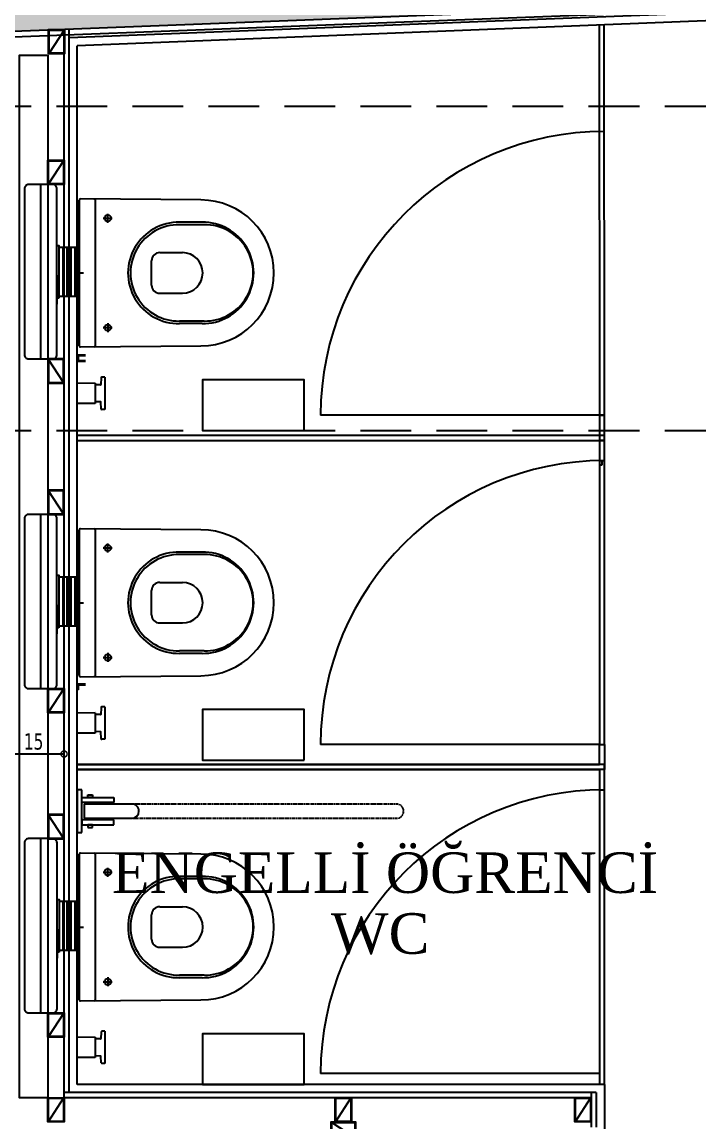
# Model space of a CAD drawing. Header units: millimetres. Extents: x -29311 to -3405, y 28913 to 42880.
# Drawn here: x -16898.5 to -16731.5, y 40927.6 to 41198.9 of the extents above; entities that cross this region are included whole.
import ezdxf

# ---------------------------------------------------------------- set-up
doc = ezdxf.new("R2010")
doc.units = ezdxf.units.MM
for name, pattern in [('CENTER2', [1.125, 0.75, -0.125, 0.125, -0.125]), ('DASHED2', [0.375, 0.25, -0.125]), ('HIDDEN', [0.375, 0.25, -0.125])]:
    doc.linetypes.add(name, pattern=pattern)
for name, color, linetype in [('A-BA', 1, 'Continuous'), ('A-BA-HIDDEN', 136, 'HIDDEN'), ('A-DUVAR-ALCIPAN', 9, 'Continuous'), ('A-DUVAR-ALCIPAN-CELIK', 144, 'Continuous'), ('A-KAPLAMA-AHSAP', 34, 'Continuous'), ('A-KAPLAMA-SERAMIK', 31, 'Continuous'), ('A-MERDIVEN', 125, 'Continuous'), ('A-OLCU-IC', 126, 'Continuous'), ('A-SIVA-IC', 97, 'Continuous'), ('A-TEFRIS-SABIT', 177, 'Continuous'), ('A-YAZI', 136, 'Continuous')]:
    doc.layers.add(name, color=color, linetype=linetype)
doc.layers.add('MB_TERFİS', color=253, linetype='Continuous', lineweight=20)
doc.layers.add('tarama-betonarme', color=252, linetype='Continuous', lineweight=13)
doc.styles.add('Dimension Text', font='tahoma.ttf', dxfattribs={"width": 0.8})
doc.styles.add('YAZ', font='times.ttf', dxfattribs={"height": 0.12})
doc.dimstyles.new('AYG-OLCU 1 to 2', dxfattribs={"dimtxt": 4, "dimasz": 3, "dimexe": 1.5, "dimexo": 1, "dimgap": 1, "dimtad": 1, "dimdec": 0, "dimdsep": 46, "dimtxsty": 'Dimension Text', "dimblk": 'DOTSMALL', "dimcen": 0, "dimclrd": 256, "dimclre": 256, "dimclrt": 256, "dimadec": 0, "dimazin": 0, "dimtfac": 1, "dimtdec": 0, "dimtofl": 0, "dimtmove": 1, "dimatfit": 3, "dimfxl": 1, "dimarcsym": 0})

# ---------------------------------------------------------------- blocks, each defined once
blk = doc.blocks.new('A$C7B0C6078')
for p, q in [((439.9, 361.7), (439.9, 3.3)), ((172.1, 301.2), (232.8, 301.2)), ((177.2, 307.5), (232.7, 307.5)), ((281.7, 232.5), (225.5, 232.5)), ((301.7, 212.5), (301.7, 152.5)), ((175.5, 182.5), (175.5, 182.5)), ((281.7, 132.5), (225.5, 132.5)), ((172.1, 63.8), (232.8, 63.8)), ((177.2, 57.5), (232.7, 57.5))]:
    blk.add_line(p, q)
at = {"color": 4, "linetype": 'CENTER2', "ltscale": 30}
for p, q in [((409.9, 306.4), (409.9, 328.6)), ((421, 317.5), (398.9, 317.5)), ((488.8, 182.5), (469.4, 182.5)), ((409.9, 58.6), (409.9, 36.4)), ((421, 47.5), (398.9, 47.5))]:
    blk.add_line(p, q, dxfattribs=at)
blk.add_lwpolyline([(480, 362, 0.416782), (477, 365), (180, 362.5, 1), (180, 2.5), (477, 0, 0.416585), (480, 3)], format="xyb", close=True)
for centre in [(409.9, 317.5), (409.9, 47.5)]:
    blk.add_circle(centre, 8)
for centre, radius, start, end in [((442.9, 361.7), 3, 90.4828, 180), ((174.9, 182.5), 125, 88.9853, 271.0147), ((169.9, 182.5), 118.7, 88.9853, 271.0147), ((234.9, 182.5), 125, 268.9853, 91.0147), ((234.9, 182.5), 118.7, 268.9853, 91.0147), ((225.5, 182.5), 50, 90, 180), ((281.7, 212.5), 20, 0, 90), ((225.5, 182.5), 50, 180, 270), ((281.7, 152.5), 20, 270, 0), ((442.9, 3.3), 3, 180, 269.5172)]:
    blk.add_arc(centre, radius, start, end)
blk = doc.blocks.new('engelli_bar')
for p, q in [((-2978.43, -757.43, 0), (-2978.43, -758.55, 0)), ((-2967.93, -757.43, 0), (-2978.43, -757.43, 0)), ((-2978.43, -758.55, 0), (-2967.93, -758.55, 0)), ((-2975.31, -758.55, 0), (-2976.52, -758.55, 0)), ((-2976.52, -758.55, 0), (-2976.52, -766.45, 0)), ((-2975.31, -766.45, 0), (-2975.31, -758.55, 0)), ((-2971.43, -759.1, 0), (-2974.93, -759.1, 0)), ((-2974.93, -759.1, 0), (-2974.93, -770.91, 0)), ((-2971.04, -758.55, 0), (-2969.83, -758.55, 0)), ((-2971.04, -766.45, 0), (-2971.04, -758.55, 0)), ((-2969.83, -758.55, 0), (-2969.83, -766.45, 0)), ((-2967.93, -758.55, 0), (-2967.93, -757.43, 0)), ((-2976.52, -760.08, 0), (-2977.18, -760.08, 0)), ((-2977.18, -760.08, 0), (-2977.18, -761.18, 0)), ((-2977.18, -761.18, 0), (-2976.52, -761.18, 0)), ((-2976.52, -761.18, 0), (-2976.52, -760.08, 0)), ((-2969.83, -760.08, 0), (-2969.17, -760.08, 0)), ((-2969.83, -761.18, 0), (-2969.83, -760.08, 0)), ((-2969.17, -761.18, 0), (-2969.83, -761.18, 0)), ((-2969.17, -760.08, 0), (-2969.17, -761.18, 0)), ((-2976.52, -766.45, 0), (-2975.31, -766.45, 0)), ((-2969.83, -766.45, 0), (-2971.04, -766.45, 0))]:
    blk.add_line(p, q)
at = {"color": 252, "linetype": 'DASHED2', "ltscale": 0.25}
for p, q in [((-2974.93, -770.91, 0), (-2974.93, -836.18, 0)), ((-2971.43, -836.18, 0), (-2971.43, -770.89, 0))]:
    blk.add_line(p, q, dxfattribs=at)
at = {"elevation": 0}
blk.add_lwpolyline([(-2971.43, -770.89), (-2971.43, -759.1)], dxfattribs=at)
for start, end in [(180, 270), (269.999, 0)]:
    blk.add_arc((-2973.18, -770.89, 0), 1.75, start, end)
at = {"color": 252, "linetype": 'DASHED2', "ltscale": 0.25}
for start, end in [(180, 270), (269.999, 0)]:
    blk.add_arc((-2973.18, -836.18, 0), 1.75, start, end, dxfattribs=at)
blk = doc.blocks.new('WC')
at = {"layer": 'A-TEFRIS-SABIT'}
for p, q in [((83781.92, 725.33), (83781.92, 733.33)), ((83781.92, 733.33), (83782.64, 733.31)), ((83782.83, 733.12), (83782.92, 731.48)), ((83782.95, 731.45), (83784.27, 731.43)), ((83784.27, 726.83), (83784.27, 731.83)), ((83784.27, 731.83), (83788.67, 731.79)), ((83788.73, 731.74), (83788.73, 726.91)), ((83781.92, 725.33), (83782.64, 725.34)), ((83782.83, 725.53), (83782.92, 727.17)), ((83782.95, 727.2), (83784.27, 727.22)), ((83784.27, 726.83), (83788.67, 726.86)), ((83788.21, 717.6), (83788.21, 681.65))]:
    blk.add_line(p, q, dxfattribs=at)
for points in [[(83732.79, 738.48), (83732.79, 725.98), (83757.79, 725.98), (83757.79, 738.48)], [(83788.21, 705.83), (83788.71, 705.83), (83788.71, 692.83), (83788.21, 692.83), (83788.21, 705.83)], [(83793.21, 705.83), (83793.71, 705.83), (83793.71, 692.83), (83793.21, 692.83), (83793.21, 705.83)]]:
    blk.add_lwpolyline(points, close=True, dxfattribs=at)
blk.add_lwpolyline([(83801.71, 678.83), (83801.71, 719.83, 0.414214), (83800.71, 720.83), (83794.71, 720.83, 0.414214), (83793.71, 719.83), (83793.71, 678.83, 0.414214), (83794.71, 677.83), (83800.71, 677.83, 0.414214)], format="xyb", close=True, dxfattribs=at)
blk.add_lwpolyline([(83801.71, 678.83), (83801.71, 719.83, 0.414214), (83800.71, 720.83), (83794.71, 720.83, 0.414214), (83793.71, 719.83), (83793.71, 678.83, 0.414214), (83794.71, 677.83), (83800.71, 677.83, 0.414214)], format="xyb", close=True, dxfattribs=at)
for points in [[(83797.71, 720.83), (83797.71, 677.83)], [(83788.21, 705.83), (83788.21, 692.83)], [(83788.21, 705.83), (83788.21, 692.83)], [(83793.71, 700.17), (83793.71, 707.33)], [(83793.21, 705.33), (83788.71, 705.33)], [(83789.21, 705.33), (83789.21, 693.33)], [(83790.21, 705.33), (83790.21, 693.33)], [(83791.21, 705.33), (83791.21, 693.33)], [(83792.21, 705.33), (83792.21, 693.33)], [(83788.71, 693.33), (83793.21, 693.33)]]:
    blk.add_lwpolyline(points, dxfattribs=at)
for centre, radius, start, end in [((83782.63, 733.11), 0.2, 3.0835, 89), ((83782.95, 731.48), 0.03, 183.0835, 269), ((83788.68, 731.74), 0.05, 0, 89.5), ((83782.63, 725.54), 0.2, 271, 356.9165), ((83782.95, 727.17), 0.03, 91, 176.9165), ((83788.68, 726.91), 0.05, 270.5, 360)]:
    blk.add_arc(centre, radius, start, end, dxfattribs=at)
at = {"layer": 'A-TEFRIS-SABIT', "xscale": 0.1, "yscale": 0.1, "zscale": 0.1}
blk.add_blockref('A$C7B0C6078', (83740.21, 681.38), dxfattribs=at)
at = {"layer": 'A-TEFRIS-SABIT', "rotation": 270}
blk.add_blockref('engelli_bar', (84546.15, -2302.12, 0), dxfattribs=at)
blk = doc.blocks.new('ISLAK ACIM')
at = {"layer": 'A-TEFRIS-SABIT'}
for p, q in [((82787.45, 16223.07), (82787.45, 16259.02)), ((82786.95, 16208.93), (82786.95, 16213.76)), ((82791.4, 16213.85), (82787, 16213.81)), ((82791.4, 16213.85), (82791.4, 16208.85)), ((82792.71, 16213.47), (82791.4, 16213.45)), ((82792.83, 16215.14), (82792.74, 16213.5)), ((82793.74, 16215.35), (82793.03, 16215.33)), ((82793.74, 16215.35), (82793.74, 16207.35)), ((82791.4, 16208.85), (82787, 16208.88)), ((82792.71, 16209.22), (82791.4, 16209.24)), ((82792.83, 16207.55), (82792.74, 16209.19)), ((82793.74, 16207.35), (82793.03, 16207.36))]:
    blk.add_line(p, q, dxfattribs=at)
blk.add_lwpolyline([(82773.95, 16261.85), (82773.95, 16220.85, 0.414214), (82774.95, 16219.85), (82780.95, 16219.85, 0.414214), (82781.95, 16220.85), (82781.95, 16261.85, 0.414214), (82780.95, 16262.85), (82774.95, 16262.85, 0.414214)], format="xyb", close=True, dxfattribs=at)
blk.add_lwpolyline([(82773.95, 16261.85), (82773.95, 16220.85, 0.414214), (82774.95, 16219.85), (82780.95, 16219.85, 0.414214), (82781.95, 16220.85), (82781.95, 16261.85, 0.414214), (82780.95, 16262.85), (82774.95, 16262.85, 0.414214)], format="xyb", close=True, dxfattribs=at)
for points in [[(82777.95, 16219.85), (82777.95, 16262.85)], [(82786.95, 16247.35), (82782.45, 16247.35)], [(82783.45, 16235.35), (82783.45, 16247.35)], [(82784.45, 16235.35), (82784.45, 16247.35)], [(82785.45, 16235.35), (82785.45, 16247.35)], [(82786.45, 16235.35), (82786.45, 16247.35)], [(82787.45, 16234.85), (82787.45, 16247.85)], [(82787.45, 16234.85), (82787.45, 16247.85)], [(82781.95, 16240.5), (82781.95, 16233.35)], [(82782.45, 16235.35), (82786.95, 16235.35)]]:
    blk.add_lwpolyline(points, dxfattribs=at)
for points in [[(82782.45, 16234.85), (82781.95, 16234.85), (82781.95, 16247.85), (82782.45, 16247.85), (82782.45, 16234.85)], [(82787.45, 16234.85), (82786.95, 16234.85), (82786.95, 16247.85), (82787.45, 16247.85), (82787.45, 16234.85)], [(82842.88, 16202.2), (82842.88, 16214.7), (82817.88, 16214.7), (82817.88, 16202.2)]]:
    blk.add_lwpolyline(points, close=True, dxfattribs=at)
for centre, radius, start, end in [((82787, 16213.76), 0.05, 90.5, 180), ((82792.71, 16213.5), 0.03, 271, 356.9165), ((82793.03, 16215.13), 0.2, 91, 176.9165), ((82787, 16208.93), 0.05, 180, 269.5), ((82792.71, 16209.19), 0.03, 3.0835, 89), ((82793.03, 16207.56), 0.2, 183.0835, 269)]:
    blk.add_arc(centre, radius, start, end, dxfattribs=at)
at = {"layer": 'A-TEFRIS-SABIT', "xscale": 0.1, "yscale": 0.1, "zscale": 0.1, "rotation": 180}
blk.add_blockref('A$C7B0C6078', (82835.45, 16259.3), dxfattribs=at)
blk = doc.blocks.new('40 60')
at = {"layer": 'A-DUVAR-ALCIPAN-CELIK'}
for points in [[(82132.16, 6001.66), (82132.16, 6007.66), (82128.16, 6007.66), (82128.16, 6001.66)], [(82132.01, 6001.81), (82132.01, 6007.51), (82128.31, 6007.51), (82128.31, 6001.81)]]:
    blk.add_lwpolyline(points, close=True, dxfattribs=at)
blk.add_lwpolyline([(82128.31, 6007.51), (82132.01, 6001.81)], dxfattribs=at)
blk = doc.blocks.new('_DotSmall')
at = {"color": 0, "linetype": 'ByBlock', "const_width": 0.5}
blk.add_lwpolyline([(-0.0625, 0, 1), (0.0625, 0, 1)], format="xyb", close=True, dxfattribs=at)
blk = doc.blocks.new('*D525')
at = {"layer": 'A-OLCU-IC', "lineweight": -2, "transparency": 16777216}
for p, q in [((-16903.11, 41018.35), (-16903.11, 41019.85)), ((-16903.11, 41018.35), (-16888.11, 41018.35)), ((-16888.11, 41018.35), (-16888.11, 41019.85))]:
    blk.add_line(p, q, dxfattribs=at)
at = {"layer": 'DEFPOINTS', "color": 0, "transparency": 16777216}
for p in [(-16903.11, 41018.23), (-16888.11, 41018.35), (-16888.11, 41018.23)]:
    blk.add_point(p, dxfattribs=at)
at = {"layer": 'A-OLCU-IC', "lineweight": -2, "transparency": 16777216, "xscale": 3, "yscale": 3, "zscale": 3, "rotation": 180}
blk.add_blockref('_DotSmall', (-16903.11, 41018.35), dxfattribs=at)
at = {"layer": 'A-OLCU-IC', "lineweight": -2, "transparency": 16777216, "xscale": 3, "yscale": 3, "zscale": 3}
blk.add_blockref('_DotSmall', (-16888.11, 41018.35), dxfattribs=at)
at = {"layer": 'A-OLCU-IC', "transparency": 16777216, "insert": (-16895.61, 41021.4), "char_height": 4, "attachment_point": 5, "style": 'Dimension Text'}
blk.add_mtext('15', dxfattribs=at)
blk = doc.blocks.new('2. bodrum kat kirişileri')
at = {"layer": 'A-BA-HIDDEN', "ltscale": 50}
for points in [[(146.63, -21214.56), (3432.13, -21214.56), (3432.13, -22464.94)], [(146.63, -21294.56), (3352.13, -21294.56), (3352.13, -22464.94)]]:
    blk.add_lwpolyline(points, dxfattribs=at)

msp = doc.modelspace()

# ---------------------------------------------------------------- hatches: boundary and pattern name
at = {"layer": 'A-TEFRIS-SABIT'}
h = msp.add_hatch(color=256, dxfattribs=at)
h.dxf.hatch_style = 1
h.paths.add_polyline_path([(-16884.66, 41115.38), (-16882.86, 41115.38), (-16882.86, 41115.18), (-16884.86, 41115.18), (-16884.86, 41116.78), (-16882.86, 41116.78), (-16882.86, 41116.58), (-16884.66, 41116.58)])
at = {"layer": 'tarama-betonarme'}
h = msp.add_hatch(dxfattribs=at)
h.set_pattern_fill('ANSI35', color=256, scale=25, style=0)
h.set_pattern_definition([(45, (-65876.5644, 54657.0166), (-4.4194174, 4.4194174), []), (45, (-65872.145, 54657.0166), (-4.4194174, 4.4194174), [7.8125, -1.5625, 0, -1.5625])])
h.paths.add_polyline_path([(-18785.37, 39307.05), (-19021.29, 41114.45), (-14216.73, 41300.68), (-13835.02, 39324.64)], flags=16)
h.paths.add_polyline_path([(-18811.7, 39276.95), (-19055.29, 41143.15), (-14192.15, 41331.65), (-13798.7, 39294.77)])

# ---------------------------------------------------------------- linework, layer by layer
at = {"layer": 'A-BA'}
msp.add_line((-18125.74, 41149.16), (-14190.99, 41301.68), dxfattribs=at)
at = {"layer": 'A-DUVAR-ALCIPAN'}
for p, q in [((-16888.11, 40933.57), (-16888.11, 41196.94)), ((-16886.86, 40934.82), (-16886.86, 41196.99))]:
    msp.add_line(p, q, dxfattribs=at)
for points in [[(-16756.86, 40934.82), (-16888.11, 40934.82)], [(-16758.11, 40933.57), (-16888.11, 40933.57)], [(-16758.11, 40934.82), (-16758.11, 40926.32)], [(-16756.86, 40934.82), (-16756.86, 40926.32)]]:
    msp.add_lwpolyline(points, dxfattribs=at)
at = {"layer": 'A-DUVAR-ALCIPAN-CELIK'}
msp.add_lwpolyline([(-16892.11, 40933.57), (-16899.11, 40933.57), (-16899.11, 41190.71), (-16892.11, 41190.71)], close=True, dxfattribs=at)
at = {"layer": 'A-KAPLAMA-AHSAP'}
for p, q in [((-16754.84, 41101.92), (-16756.04, 41101.92)), ((-16756.04, 41101.92), (-16756.04, 41095.72)), ((-16754.84, 41095.72), (-16754.84, 41101.92)), ((-16754.84, 41096.92), (-16884.86, 41096.92)), ((-16754.84, 41090.72), (-16754.84, 41096.92)), ((-16884.86, 41095.72), (-16756.04, 41095.72)), ((-16756.04, 41095.72), (-16756.04, 41086.92)), ((-16756.04, 41095.72), (-16754.84, 41095.72)), ((-16756.07, 41090.72), (-16754.84, 41090.72)), ((-16756.04, 41089.72), (-16755.44, 41089.72)), ((-16755.44, 41089.72), (-16755.44, 41090.72)), ((-16755.44, 41090.72), (-16754.84, 41090.72)), ((-16756.04, 41015.72), (-16756.04, 41020.72)), ((-16755.44, 41020.72), (-16754.84, 41020.72)), ((-16754.84, 41020.72), (-16754.84, 41014.52)), ((-16754.84, 41015.72), (-16884.86, 41015.72)), ((-16884.86, 41015.72), (-16756.04, 41015.72)), ((-16754.84, 40936.82), (-16754.84, 41015.72)), ((-16884.86, 41014.52), (-16756.04, 41014.52)), ((-16754.84, 41014.52), (-16884.86, 41014.52)), ((-16756.04, 41014.52), (-16756.04, 40936.82)), ((-16756.07, 41009.52), (-16754.84, 41009.52)), ((-16755.44, 41009.52), (-16754.84, 41009.52))]:
    msp.add_line(p, q, dxfattribs=at)
for points in [[(-16756.04, 41101.92), (-16754.84, 41101.92), (-16754.9, 41198.21), (-16756.13, 41198.16)], [(-16756.04, 41020.72), (-16754.84, 41020.72), (-16754.84, 41095.72), (-16756.04, 41095.72)]]:
    msp.add_lwpolyline(points, close=True, dxfattribs=at)
for points in [[(-16756.04, 41101.92), (-16824.84, 41101.92)], [(-16756.04, 41020.72), (-16824.84, 41020.72)], [(-16756.04, 40939.52), (-16824.84, 40939.52)]]:
    msp.add_lwpolyline(points, dxfattribs=at)
for centre in [(-16754.84, 41101.92), (-16754.84, 41020.72), (-16754.84, 40939.52)]:
    msp.add_arc(centre, 70, 90, 180, dxfattribs=at)
at = {"layer": 'A-KAPLAMA-SERAMIK', "ltscale": 0.1}
msp.add_line((-16884.86, 40936.82), (-16884.86, 41193.06), dxfattribs=at)
for points in [[(-16645.24, 41202.54), (-16884.86, 41193.06)], [(-16754.86, 40936.82), (-16884.86, 40936.82)], [(-16754.86, 40936.82), (-16754.86, 40924.32), (-16812.98, 40924.32)]]:
    msp.add_lwpolyline(points, dxfattribs=at)
at = {"layer": 'A-SIVA-IC'}
for points in [[(-14155.12, 40973.84), (-14178.84, 41096.65), (-14267.24, 41096.65), (-14267.24, 41179.65), (-14194.87, 41179.65), (-14217.95, 41299.13), (-17339.26, 41178.15)], [(-16643.24, 41204.62), (-16886.86, 41194.99)]]:
    msp.add_lwpolyline(points, dxfattribs=at)
at = {"layer": 'A-TEFRIS-SABIT'}
for p, q in [((-16884.86, 41115.18), (-16884.86, 41116.78)), ((-16884.86, 41116.78), (-16882.86, 41116.78)), ((-16884.86, 41116.78), (-16884.86, 41116.58)), ((-16884.86, 41115.38), (-16884.86, 41115.18)), ((-16882.86, 41115.18), (-16884.86, 41115.18)), ((-16884.66, 41116.58), (-16884.66, 41115.38)), ((-16882.86, 41116.58), (-16884.66, 41116.58)), ((-16884.66, 41116.58), (-16884.66, 41115.38)), ((-16884.66, 41115.38), (-16882.86, 41115.38)), ((-16884.86, 41033.98), (-16884.86, 41035.58)), ((-16884.86, 41035.58), (-16882.86, 41035.58)), ((-16884.86, 41035.58), (-16884.86, 41035.38)), ((-16884.86, 41035.38), (-16884.86, 41035.58)), ((-16882.86, 41035.58), (-16884.86, 41035.58)), ((-16884.86, 41035.58), (-16884.86, 41033.98)), ((-16884.86, 41034.18), (-16884.86, 41033.98)), ((-16884.86, 41033.98), (-16884.86, 41034.18)), ((-16884.66, 41035.38), (-16884.66, 41034.18)), ((-16884.66, 41035.38), (-16884.66, 41034.18)), ((-16882.86, 41035.38), (-16884.66, 41035.38)), ((-16884.66, 41034.18), (-16884.66, 41035.38)), ((-16884.66, 41035.38), (-16882.86, 41035.38)), ((-16884.66, 41034.18), (-16884.66, 41035.38)), ((-16836.39, 40936.82), (-16861.39, 40936.82)), ((-16756.86, 40936.82), (-16758.06, 40936.82))]:
    msp.add_line(p, q, dxfattribs=at)

# ---------------------------------------------------------------- block references
at = {"layer": 'A-DUVAR-ALCIPAN-CELIK', "xscale": -1}
for p in [(65240.2, 35189.43), (65240.05, 35157.16), (65240.05, 35026.82), (65240.06, 34946.83)]:
    msp.add_blockref('40 60', p, dxfattribs=at)
at = {"layer": 'A-DUVAR-ALCIPAN-CELIK', "rotation": 180}
for p in [(65240.05, 47117.47), (65240.05, 47085.11), (65240.06, 47005.11)]:
    msp.add_blockref('40 60', p, dxfattribs=at)
at = {"layer": 'A-DUVAR-ALCIPAN-CELIK', "xscale": -1}
for p, rotation in [((-99020.27, 46935.23), 180), ((-98949.39, 46935.23), 180), ((-98890.27, 46935.23), 180), ((-10814.57, 123055.73), 90)]:
    msp.add_blockref('40 60', p, dxfattribs=dict(at, rotation=rotation))
at = {"layer": 'A-MERDIVEN'}
msp.add_blockref('2. bodrum kat kirişileri', (-17617.87, 62392.7), dxfattribs=at)
at = {"layer": 'A-TEFRIS-SABIT', "extrusion": (0, 0, -1), "xscale": -1, "zscale": -1}
for p in [(99671.81, 24895.97), (99671.81, 24814.62)]:
    msp.add_blockref('ISLAK ACIM', p, dxfattribs=at)
at = {"layer": 'MB_TERFİS', "rotation": 180}
msp.add_blockref('WC', (66903.86, 41675.3), dxfattribs=at)

# ---------------------------------------------------------------- texts
at = {"layer": 'A-YAZI', "insert": (-16903.76, 40994.08), "char_height": 10, "width": 175.9417, "attachment_point": 1, "line_spacing_factor": 0.9, "style": 'YAZ'}
msp.add_mtext('\\pi-12.5158,l40,t57.4842;ENGELLİ ÖĞRENCİ \\P\\pi41.43157,t111.43157;WC', dxfattribs=at)

# ---------------------------------------------------------------- dimensions: what is measured, and where the dimension line sits
at = {"layer": 'A-OLCU-IC'}
dim = msp.add_linear_dim(base=(-16888.11, 41018.35), p1=(-16903.11, 41018.23), p2=(-16888.11, 41018.23), dimstyle='AYG-OLCU 1 to 2', override={"dimfxl": 30, "dimfxlon": 1}, dxfattribs=at)
dim.commit()
dim.dimension.update_dxf_attribs({"geometry": '*D525', "text_midpoint": (-16895.61, 41021.4)})

doc.saveas('drawing.dxf')
